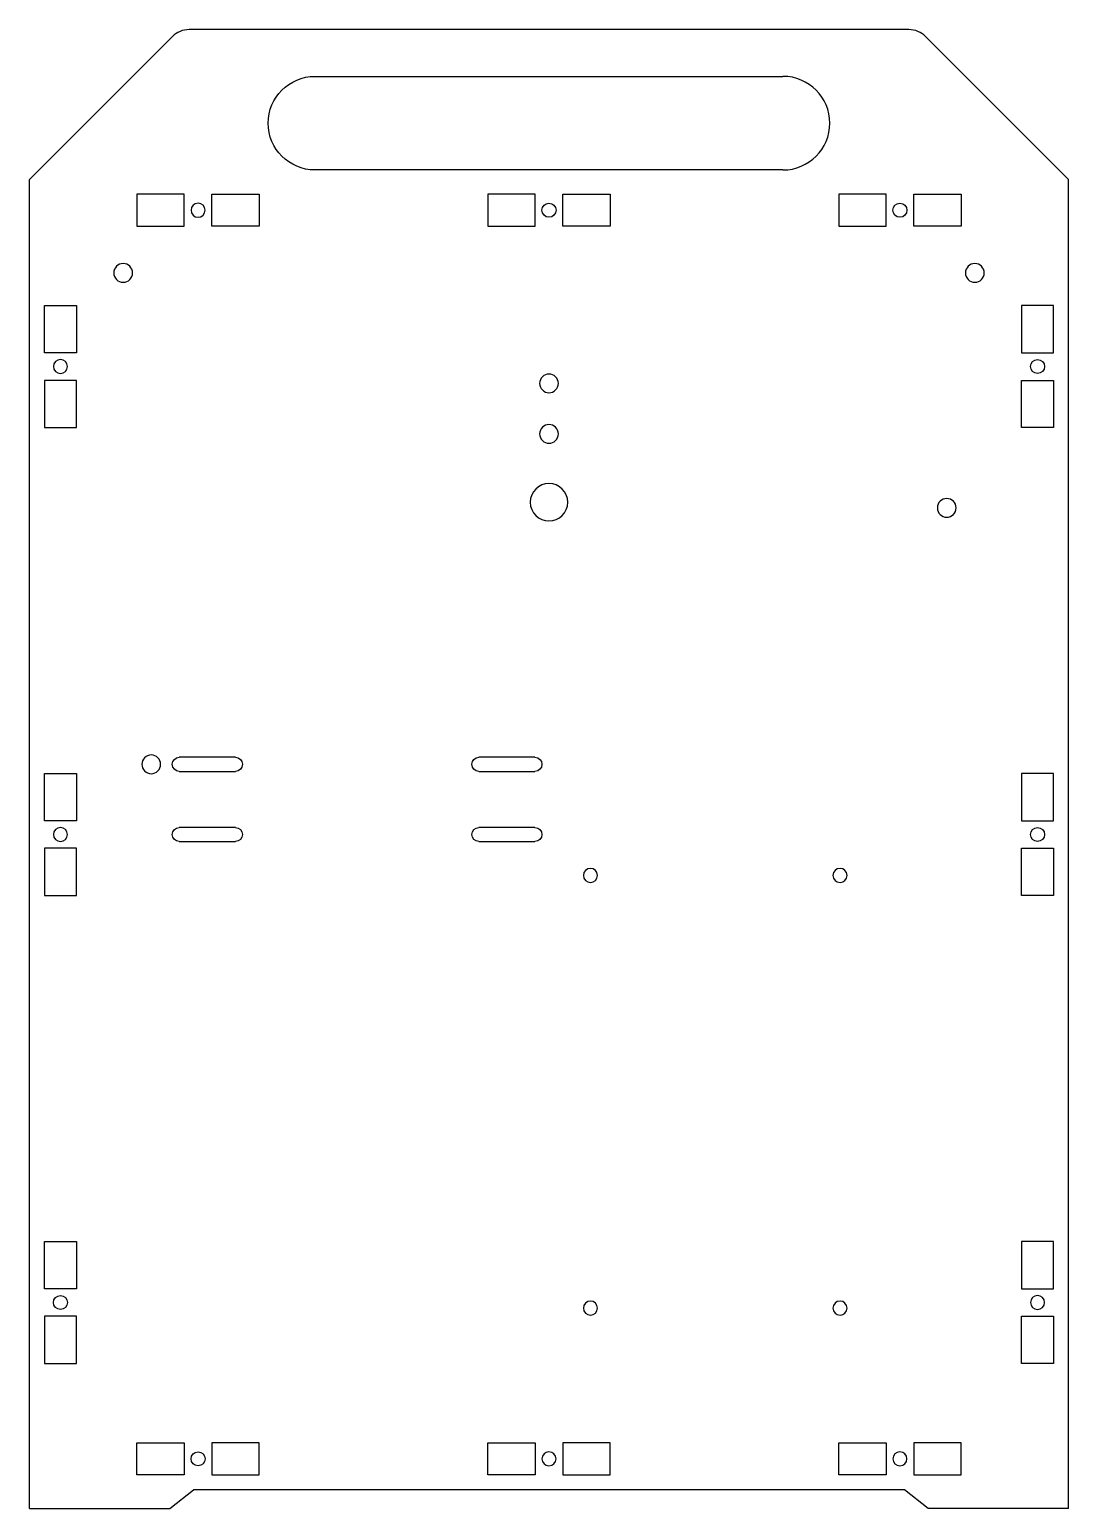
# Model space of a CAD drawing. Extents: x 147 to 369, y -425 to -109.
import ezdxf

# ---------------------------------------------------------------- set-up
doc = ezdxf.new("R2010")
doc.units = 0
doc.header["$MEASUREMENT"] = 0
doc.layers.add('VISIBLE', color=7, linetype='CONTINUOUS')

msp = doc.modelspace()

# ---------------------------------------------------------------- linework, layer by layer
at = {"layer": 'VISIBLE'}
for p, q in [((177.54, -110.46, 6.8), (147, -141, 6.8)), ((334.93, -109, 6.8), (181.07, -109, 6.8)), ((338.46, -110.46, 6.8), (369, -141, 6.8)), ((208, -119, 6.8), (308, -119, 6.8)), ((308, -139, 6.8), (208, -139, 6.8)), ((147, -425, 6.8), (147, -141, 6.8)), ((369, -425, 6.8), (369, -141, 6.8)), ((180.05, -144.2, 6.8), (169.95, -144.2, 6.8)), ((169.95, -144.2, 6.8), (169.95, -151, 6.8)), ((180.05, -151, 6.8), (180.05, -144.2, 6.8)), ((185.95, -144.2, 6.8), (196.05, -144.2, 6.8)), ((185.95, -151, 6.8), (185.95, -144.2, 6.8)), ((196.05, -144.2, 6.8), (196.05, -151, 6.8)), ((255.05, -144.2, 6.8), (244.95, -144.2, 6.8)), ((244.95, -144.2, 6.8), (244.95, -151, 6.8)), ((255.05, -151, 6.8), (255.05, -144.2, 6.8)), ((260.95, -144.2, 6.8), (271.05, -144.2, 6.8)), ((260.95, -151, 6.8), (260.95, -144.2, 6.8)), ((271.05, -144.2, 6.8), (271.05, -151, 6.8)), ((330.05, -144.2, 6.8), (319.95, -144.2, 6.8)), ((319.95, -144.2, 6.8), (319.95, -151, 6.8)), ((330.05, -151, 6.8), (330.05, -144.2, 6.8)), ((335.95, -144.2, 6.8), (346.05, -144.2, 6.8)), ((335.95, -151, 6.8), (335.95, -144.2, 6.8)), ((346.05, -144.2, 6.8), (346.05, -151, 6.8)), ((169.95, -151, 6.8), (180.05, -151, 6.8)), ((196.05, -151, 6.8), (185.95, -151, 6.8)), ((244.95, -151, 6.8), (255.05, -151, 6.8)), ((271.05, -151, 6.8), (260.95, -151, 6.8)), ((319.95, -151, 6.8), (330.05, -151, 6.8)), ((346.05, -151, 6.8), (335.95, -151, 6.8)), ((150.2, -178.05, 6.8), (150.2, -167.95, 6.8)), ((150.2, -167.95, 6.8), (157, -167.95, 6.8)), ((157, -167.95, 6.8), (157, -178.05, 6.8)), ((365.8, -167.95, 6.8), (359, -167.95, 6.8)), ((359, -167.95, 6.8), (359, -178.05, 6.8)), ((365.8, -178.05, 6.8), (365.8, -167.95, 6.8)), ((157, -178.05, 6.8), (150.2, -178.05, 6.8)), ((359, -178.05, 6.8), (365.8, -178.05, 6.8)), ((150.2, -183.95, 6.8), (150.2, -194.05, 6.8)), ((157, -183.95, 6.8), (150.2, -183.95, 6.8)), ((157, -194.05, 6.8), (157, -183.95, 6.8)), ((359, -183.95, 6.8), (365.8, -183.95, 6.8)), ((359, -194.05, 6.8), (359, -183.95, 6.8)), ((365.8, -183.95, 6.8), (365.8, -194.05, 6.8)), ((150.2, -194.05, 6.8), (157, -194.05, 6.8)), ((365.8, -194.05, 6.8), (359, -194.05, 6.8)), ((191, -264.5, 6.8), (179, -264.5, 6.8)), ((255, -264.5, 6.8), (243, -264.5, 6.8)), ((150.2, -278.05, 6.8), (150.2, -267.95, 6.8)), ((150.2, -267.95, 6.8), (157, -267.95, 6.8)), ((157, -267.95, 6.8), (157, -278.05, 6.8)), ((179, -267.5, 6.8), (191, -267.5, 6.8)), ((243, -267.5, 6.8), (255, -267.5, 6.8)), ((365.8, -267.95, 6.8), (359, -267.95, 6.8)), ((359, -267.95, 6.8), (359, -278.05, 6.8)), ((365.8, -278.05, 6.8), (365.8, -267.95, 6.8)), ((157, -278.05, 6.8), (150.2, -278.05, 6.8)), ((359, -278.05, 6.8), (365.8, -278.05, 6.8)), ((191, -279.5, 6.8), (179, -279.5, 6.8)), ((255, -279.5, 6.8), (243, -279.5, 6.8)), ((150.2, -283.95, 6.8), (150.2, -294.05, 6.8)), ((157, -283.95, 6.8), (150.2, -283.95, 6.8)), ((157, -294.05, 6.8), (157, -283.95, 6.8)), ((179, -282.5, 6.8), (191, -282.5, 6.8)), ((243, -282.5, 6.8), (255, -282.5, 6.8)), ((359, -283.95, 6.8), (365.8, -283.95, 6.8)), ((359, -294.05, 6.8), (359, -283.95, 6.8)), ((365.8, -283.95, 6.8), (365.8, -294.05, 6.8)), ((150.2, -294.05, 6.8), (157, -294.05, 6.8)), ((365.8, -294.05, 6.8), (359, -294.05, 6.8)), ((150.2, -378.05, 6.8), (150.2, -367.95, 6.8)), ((150.2, -367.95, 6.8), (157, -367.95, 6.8)), ((157, -367.95, 6.8), (157, -378.05, 6.8)), ((365.8, -367.95, 6.8), (359, -367.95, 6.8)), ((359, -367.95, 6.8), (359, -378.05, 6.8)), ((365.8, -378.05, 6.8), (365.8, -367.95, 6.8)), ((157, -378.05, 6.8), (150.2, -378.05, 6.8)), ((359, -378.05, 6.8), (365.8, -378.05, 6.8)), ((150.2, -383.95, 6.8), (150.2, -394.05, 6.8)), ((157, -383.95, 6.8), (150.2, -383.95, 6.8)), ((157, -394.05, 6.8), (157, -383.95, 6.8)), ((359, -383.95, 6.8), (365.8, -383.95, 6.8)), ((359, -394.05, 6.8), (359, -383.95, 6.8)), ((365.8, -383.95, 6.8), (365.8, -394.05, 6.8)), ((150.2, -394.05, 6.8), (157, -394.05, 6.8)), ((365.8, -394.05, 6.8), (359, -394.05, 6.8)), ((169.95, -417.8, 6.8), (169.95, -411, 6.8)), ((169.95, -411, 6.8), (180.05, -411, 6.8)), ((180.05, -411, 6.8), (180.05, -417.8, 6.8)), ((185.95, -411, 6.8), (185.95, -417.8, 6.8)), ((196.05, -411, 6.8), (185.95, -411, 6.8)), ((196.05, -417.8, 6.8), (196.05, -411, 6.8)), ((244.95, -417.8, 6.8), (244.95, -411, 6.8)), ((244.95, -411, 6.8), (255.05, -411, 6.8)), ((255.05, -411, 6.8), (255.05, -417.8, 6.8)), ((260.95, -411, 6.8), (260.95, -417.8, 6.8)), ((271.05, -411, 6.8), (260.95, -411, 6.8)), ((271.05, -417.8, 6.8), (271.05, -411, 6.8)), ((319.95, -417.8, 6.8), (319.95, -411, 6.8)), ((319.95, -411, 6.8), (330.05, -411, 6.8)), ((330.05, -411, 6.8), (330.05, -417.8, 6.8)), ((335.95, -411, 6.8), (335.95, -417.8, 6.8)), ((346.05, -411, 6.8), (335.95, -411, 6.8)), ((346.05, -417.8, 6.8), (346.05, -411, 6.8)), ((180.05, -417.8, 6.8), (169.95, -417.8, 6.8)), ((185.95, -417.8, 6.8), (196.05, -417.8, 6.8)), ((255.05, -417.8, 6.8), (244.95, -417.8, 6.8)), ((260.95, -417.8, 6.8), (271.05, -417.8, 6.8)), ((330.05, -417.8, 6.8), (319.95, -417.8, 6.8)), ((335.95, -417.8, 6.8), (346.05, -417.8, 6.8)), ((177, -425, 6.8), (182, -421, 6.8)), ((334, -421, 6.8), (182, -421, 6.8)), ((339, -425, 6.8), (334, -421, 6.8)), ((147, -425, 6.8), (177, -425, 6.8)), ((369, -425, 6.8), (339, -425, 6.8))]:
    msp.add_line(p, q, dxfattribs=at)
at = {"layer": 'VISIBLE', "extrusion": (0, 0, -1)}
for centre, radius in [((-183, -147.6, -6.8), 1.5), ((-167, -161, -6.8), 2), ((-349, -161, -6.8), 2), ((-153.6, -181, -6.8), 1.5), ((-258, -184.6, -6.8), 2), ((-258, -195.4, -6.8), 2), ((-258, -210, -6.8), 4), ((-343, -211.2, -6.8), 2), ((-173, -266, -6.8), 2), ((-153.6, -281, -6.8), 1.5), ((-266.85, -289.73, -6.8), 1.5), ((-320.19, -289.73, -6.8), 1.5), ((-266.85, -382.19, -6.8), 1.5), ((-320.19, -382.19, -6.8), 1.5), ((-362.4, -381, -6.8), 1.5), ((-258, -414.4, -6.8), 1.5), ((-333, -414.4, -6.8), 1.5)]:
    msp.add_circle(centre, radius, dxfattribs=at)
at = {"layer": 'VISIBLE'}
for centre in [(258, -147.6, 6.8), (333, -147.6, 6.8), (362.4, -181, 6.8), (362.4, -281, 6.8), (153.6, -381, 6.8), (183, -414.4, 6.8)]:
    msp.add_circle(centre, 1.5, dxfattribs=at)
for centre, radius, start, end in [((181.07, -114, 6.8), 5, 90, 135), ((334.93, -114, 6.8), 5, 45, 90), ((308, -129, 6.8), 10, 270, 90)]:
    msp.add_arc(centre, radius, start, end, dxfattribs=at)
at = {"layer": 'VISIBLE', "extrusion": (0, 0, -1)}
for centre, radius, start, end in [((-208, -129, -6.8), 10, 270, 90), ((-179, -266, -6.8), 1.5, 270, 90), ((-191, -266, -6.8), 1.5, 90, 270), ((-243, -266, -6.8), 1.5, 270, 90), ((-255, -266, -6.8), 1.5, 90, 270), ((-179, -281, -6.8), 1.5, 270, 90), ((-191, -281, -6.8), 1.5, 90, 270), ((-243, -281, -6.8), 1.5, 270, 90), ((-255, -281, -6.8), 1.5, 90, 270)]:
    msp.add_arc(centre, radius, start, end, dxfattribs=at)

doc.saveas('drawing.dxf')
